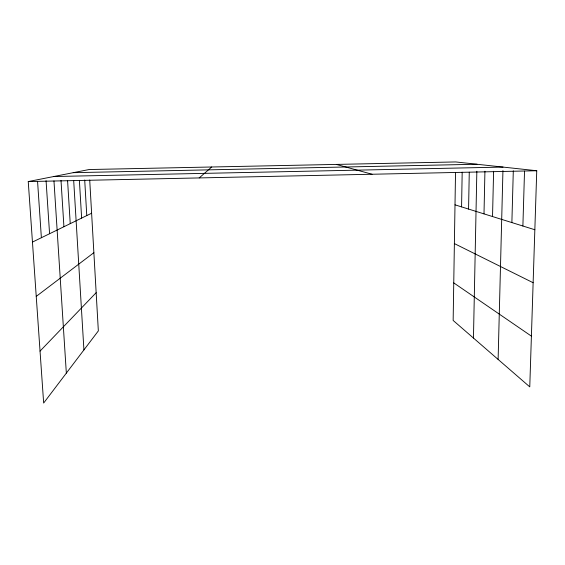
<?xml version="1.0" encoding="UTF-8"?>
<svg xmlns="http://www.w3.org/2000/svg" width="565" height="565" viewBox="0 0 565 565"><rect width="100%" height="100%" fill="white"/><g stroke="black" fill="none" stroke-linecap="round" stroke-linejoin="round"><path stroke-width="0.85" d="M455.524 172.452L453.151 320.44L529.765 386.87L536.75 170.743L455.694 161.943L89.115 169.535L28.25 181.563L43.653 403.057L98.345 330.899L89.715 180.016M461.577 206.889L462.184 172.205M468.569 209.071L469.268 172.212M473.456 338.047L476.846 171.237M484 213.881L484.932 171.223M492.532 216.543L493.605 171.294M498.118 359.432L502.942 170.566M511.876 222.582L513.303 170.835M522.886 226.014L524.525 171.16M40.037 351.112L96.156 292.691M199.205 177.926L211.72 166.993M36.238 296.392L93.868 252.682M32.459 242.081L91.615 213.224M28.25 181.563L536.75 170.743M73.217 172.678L476.987 164.253M53.682 176.534L503.034 167.085M336.345 164.415L372.067 174.246M455.009 204.841L534.843 229.743M454.387 243.593L533.134 282.726M453.752 282.888L531.404 336.133M37.573 181.499L41.372 237.731M46.069 180.68L49.572 233.733M53.965 180.92L66.338 373.126M61.006 180.397L63.923 226.735M73.69 180.546L83.924 349.919M67.595 180.857L70.237 223.655M79.39 180.341L81.628 218.097M84.708 180.044L86.777 215.583"/></g></svg>
